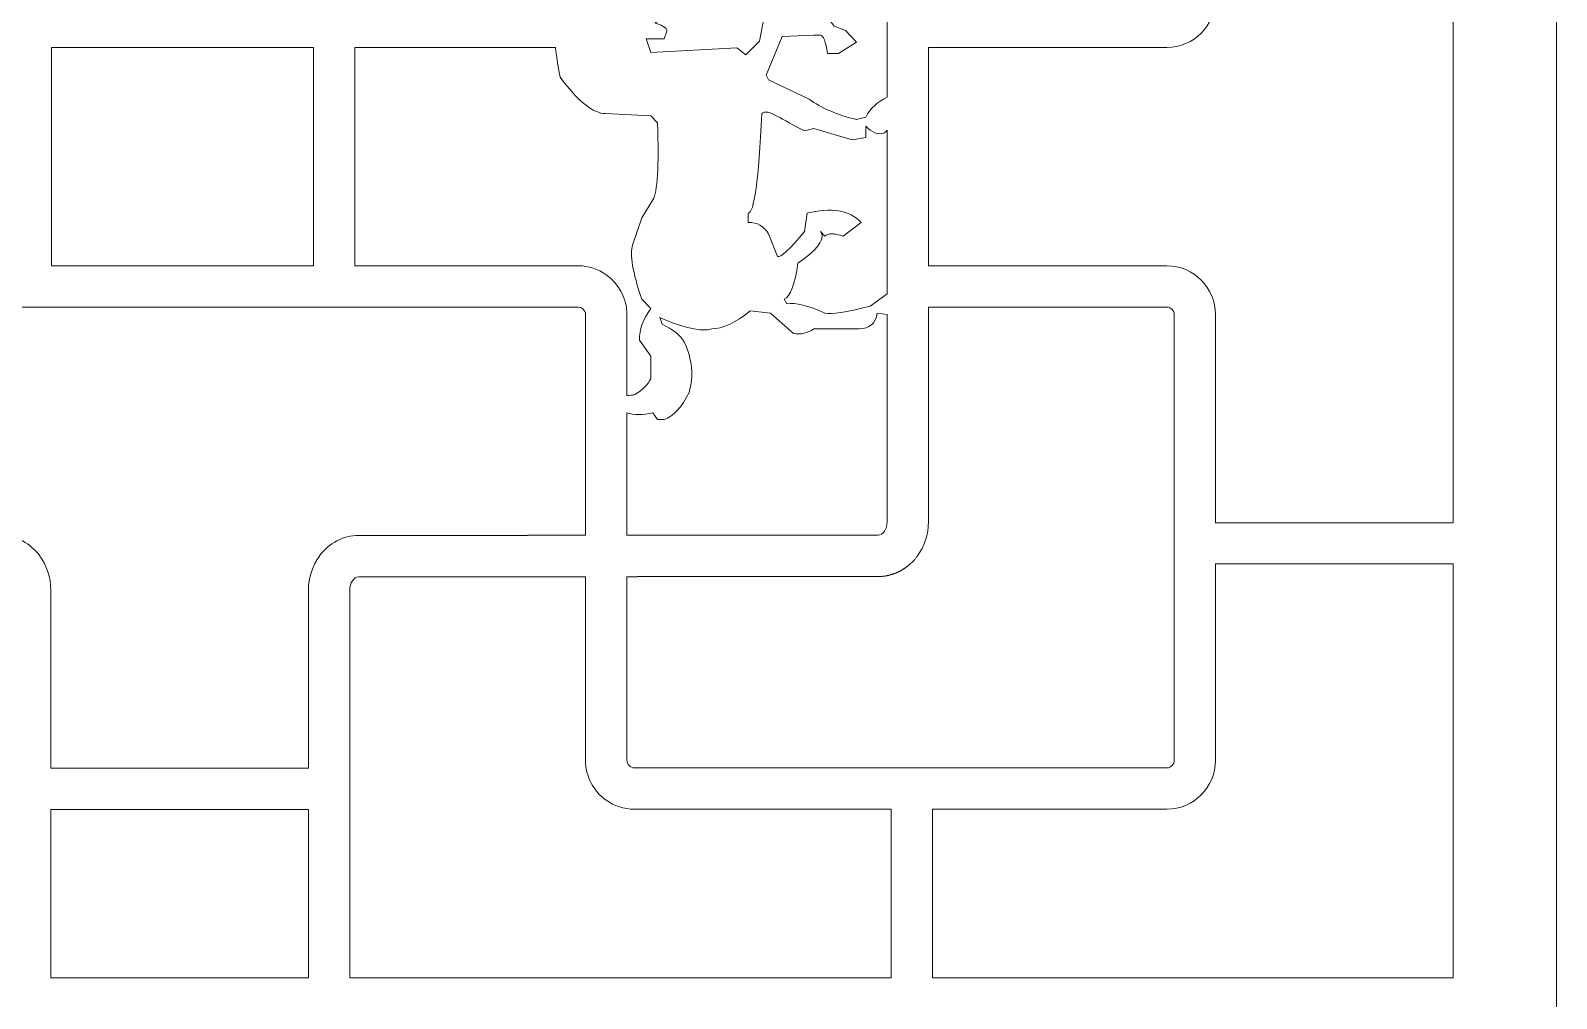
# Model space of a CAD drawing. Header units: centimetres. Extents: x -9.6 to 1.4, y -6.1 to 11.9.
# Drawn here: x -7.516 to -4.867, y -2.971 to -1.291 of the extents above; entities that cross this region are included whole.
import ezdxf

# ---------------------------------------------------------------- set-up
doc = ezdxf.new("R2010")
doc.units = ezdxf.units.CM
doc.header["$MEASUREMENT"] = 0
doc.layers.add('layer 1', color=7, linetype='Continuous')

msp = doc.modelspace()

# ---------------------------------------------------------------- linework, layer by layer
at = {"layer": 'layer 1', "color": 177, "lineweight": 9}
for points, knots in [([(-9.6444, -6.05124), (-9.6444, -6.05124), (-9.6444, 11.92325), (-9.6444, 11.92325), (-9.6444, 11.92325), (-9.6444, 11.92325), (-4.86713, 11.92325), (-4.86713, 11.92325), (-4.86713, 11.92325), (-4.86713, 11.92325), (-4.86713, -6.05124), (-4.86713, -6.05124), (-4.86713, -6.05124), (-4.86713, -6.05124), (-9.6444, -6.05124), (-9.6444, -6.05124)], [0, 0, 0, 0, 0.2, 0.2, 0.2, 0.2, 0.4, 0.4, 0.4, 0.4, 0.6, 0.6, 0.6, 0.6, 1, 1, 1, 1]), ([(-6.4812, -1.24228), (-6.4812, -1.24228), (-6.4436, -1.23912), (-6.4436, -1.23912), (-6.4436, -1.23912), (-6.4436, -1.23912), (-6.40829, -1.24708), (-6.40829, -1.24708), (-6.40829, -1.24708), (-6.40829, -1.24708), (-6.40418, -1.25491), (-6.40418, -1.25491), (-6.40418, -1.25491), (-6.40418, -1.25491), (-6.43166, -1.27866), (-6.43166, -1.27866), (-6.43166, -1.27866), (-6.41612, -1.28367), (-6.40958, -1.28881), (-6.41201, -1.29407), (-6.41201, -1.29407), (-6.41201, -1.29407), (-6.41625, -1.30614), (-6.41625, -1.30614), (-6.41625, -1.30614), (-6.41625, -1.30614), (-6.44745, -1.30614), (-6.44745, -1.30614), (-6.44745, -1.30614), (-6.44745, -1.30614), (-6.43949, -1.32951), (-6.43949, -1.32951), (-6.43949, -1.32951), (-6.43949, -1.32951), (-6.29016, -1.32155), (-6.29016, -1.32155), (-6.29016, -1.32155), (-6.29016, -1.32155), (-6.27476, -1.33362), (-6.27476, -1.33362), (-6.27476, -1.33362), (-6.27476, -1.33362), (-6.251, -1.30986), (-6.251, -1.30986), (-6.251, -1.30986), (-6.251, -1.30986), (-6.24317, -1.2707), (-6.24317, -1.2707), (-6.24317, -1.2707), (-6.24317, -1.2707), (-6.20362, -1.2707), (-6.20362, -1.2707), (-6.20362, -1.2707), (-6.20362, -1.2707), (-6.133, -1.26832), (-6.133, -1.26832), (-6.133, -1.26832), (-6.133, -1.26832), (-6.12132, -1.28412), (-6.12132, -1.28412), (-6.12132, -1.28412), (-6.12132, -1.28412), (-6.10167, -1.29169), (-6.10167, -1.29169), (-6.10167, -1.29169), (-6.10167, -1.29169), (-6.08216, -1.31159), (-6.08216, -1.31159), (-6.08216, -1.31159), (-6.08216, -1.31159), (-6.11336, -1.33124), (-6.11336, -1.33124), (-6.11336, -1.33124), (-6.11336, -1.33124), (-6.133, -1.33124), (-6.133, -1.33124), (-6.133, -1.33124), (-6.1357, -1.31018), (-6.13968, -1.29965), (-6.14495, -1.29965), (-6.14495, -1.29965), (-6.14495, -1.29965), (-6.15663, -1.29965), (-6.15663, -1.29965), (-6.15663, -1.29965), (-6.15663, -1.29965), (-6.21158, -1.30203), (-6.21158, -1.30203), (-6.21158, -1.30203), (-6.21158, -1.30203), (-6.23906, -1.36893), (-6.23906, -1.36893), (-6.23906, -1.36893), (-6.23906, -1.36893), (-6.23521, -1.37689), (-6.23521, -1.37689), (-6.23521, -1.37689), (-6.23521, -1.37689), (-6.16459, -1.41059), (-6.16459, -1.41059), (-6.16459, -1.41059), (-6.14353, -1.42613), (-6.11606, -1.43794), (-6.08216, -1.4459), (-6.08216, -1.4459), (-6.08216, -1.4459), (-6.06637, -1.44179), (-6.06637, -1.44179), (-6.06637, -1.44179), (-6.05862, -1.42667), (-6.04628, -1.4152), (-6.02913, -1.40738), (-6.02913, -1.40738), (-6.02913, -1.40738), (-6.02913, -0.91297), (-6.02913, -0.91297), (-6.02913, -0.91297), (-6.02913, -0.90015), (-6.03618, -0.88966), (-6.04479, -0.88966), (-6.04479, -0.88966), (-6.04479, -0.88966), (-6.48095, -0.88966), (-6.48095, -0.88966), (-6.48095, -0.88966), (-6.48095, -0.88966), (-6.48095, -1.05573), (-6.48095, -1.05573), (-6.48095, -1.05573), (-6.48095, -1.05573), (-6.481, -1.05573), (-6.481, -1.05573), (-6.481, -1.05573), (-6.481, -1.05573), (-6.481, -1.23565), (-6.481, -1.23565), (-6.481, -1.23565), (-6.481, -1.23663), (-6.48102, -1.23764), (-6.48106, -1.23863), (-6.48106, -1.23863), (-6.48106, -1.23863), (-6.481, -1.23889), (-6.481, -1.23889), (-6.481, -1.23889), (-6.48104, -1.24002), (-6.48111, -1.24116), (-6.4812, -1.24228)], [0, 0, 0, 0, 0.0263158, 0.0263158, 0.0263158, 0.0263158, 0.0526316, 0.0526316, 0.0526316, 0.0526316, 0.0789474, 0.0789474, 0.0789474, 0.0789474, 0.1052632, 0.1052632, 0.1052632, 0.1052632, 0.1315789, 0.1315789, 0.1315789, 0.1315789, 0.1578947, 0.1578947, 0.1578947, 0.1578947, 0.1842105, 0.1842105, 0.1842105, 0.1842105, 0.2105263, 0.2105263, 0.2105263, 0.2105263, 0.2368421, 0.2368421, 0.2368421, 0.2368421, 0.2631579, 0.2631579, 0.2631579, 0.2631579, 0.2894737, 0.2894737, 0.2894737, 0.2894737, 0.3157895, 0.3157895, 0.3157895, 0.3157895, 0.3421053, 0.3421053, 0.3421053, 0.3421053, 0.3684211, 0.3684211, 0.3684211, 0.3684211, 0.3947368, 0.3947368, 0.3947368, 0.3947368, 0.4210526, 0.4210526, 0.4210526, 0.4210526, 0.4473684, 0.4473684, 0.4473684, 0.4473684, 0.4736842, 0.4736842, 0.4736842, 0.4736842, 0.5, 0.5, 0.5, 0.5, 0.5263158, 0.5263158, 0.5263158, 0.5263158, 0.5526316, 0.5526316, 0.5526316, 0.5526316, 0.5789474, 0.5789474, 0.5789474, 0.5789474, 0.6052632, 0.6052632, 0.6052632, 0.6052632, 0.6315789, 0.6315789, 0.6315789, 0.6315789, 0.6578947, 0.6578947, 0.6578947, 0.6578947, 0.6842105, 0.6842105, 0.6842105, 0.6842105, 0.7105263, 0.7105263, 0.7105263, 0.7105263, 0.7368421, 0.7368421, 0.7368421, 0.7368421, 0.7631579, 0.7631579, 0.7631579, 0.7631579, 0.7894737, 0.7894737, 0.7894737, 0.7894737, 0.8157895, 0.8157895, 0.8157895, 0.8157895, 0.8421053, 0.8421053, 0.8421053, 0.8421053, 0.8684211, 0.8684211, 0.8684211, 0.8684211, 0.8947368, 0.8947368, 0.8947368, 0.8947368, 0.9210526, 0.9210526, 0.9210526, 0.9210526, 0.9473684, 0.9473684, 0.9473684, 0.9473684, 1, 1, 1, 1]), ([(-5.04627, -0.88772), (-5.04627, -0.88772), (-5.45904, -0.88772), (-5.45904, -0.88772), (-5.45904, -0.88772), (-5.45904, -0.88772), (-5.45904, -1.23565), (-5.45904, -1.23565), (-5.45904, -1.23565), (-5.45904, -1.28257), (-5.49708, -1.32098), (-5.54359, -1.32098), (-5.54359, -1.32098), (-5.54359, -1.32098), (-5.95747, -1.32098), (-5.95747, -1.32098), (-5.95747, -1.32098), (-5.95747, -1.32098), (-5.95747, -1.69964), (-5.95747, -1.69964), (-5.95747, -1.69964), (-5.95747, -1.69964), (-5.54359, -1.69964), (-5.54359, -1.69964), (-5.54359, -1.69964), (-5.4971, -1.69964), (-5.45904, -1.73805), (-5.45904, -1.78498), (-5.45904, -1.78498), (-5.45904, -1.78498), (-5.45904, -2.14541), (-5.45904, -2.14541), (-5.45904, -2.14541), (-5.45904, -2.14541), (-5.04627, -2.14541), (-5.04627, -2.14541), (-5.04627, -2.14541), (-5.04627, -2.14541), (-5.04627, -0.88772), (-5.04627, -0.88772)], [0, 0, 0, 0, 0.0909091, 0.0909091, 0.0909091, 0.0909091, 0.1818182, 0.1818182, 0.1818182, 0.1818182, 0.2727273, 0.2727273, 0.2727273, 0.2727273, 0.3636364, 0.3636364, 0.3636364, 0.3636364, 0.4545455, 0.4545455, 0.4545455, 0.4545455, 0.5454545, 0.5454545, 0.5454545, 0.5454545, 0.6363636, 0.6363636, 0.6363636, 0.6363636, 0.7272727, 0.7272727, 0.7272727, 0.7272727, 0.8181818, 0.8181818, 0.8181818, 0.8181818, 1, 1, 1, 1]), ([(-7.48005, -1.32098), (-7.48005, -1.32098), (-7.48005, -1.69964), (-7.48005, -1.69964), (-7.48005, -1.69964), (-7.48005, -1.69964), (-7.02508, -1.69964), (-7.02508, -1.69964), (-7.02508, -1.69964), (-7.02508, -1.69964), (-7.02508, -1.32098), (-7.02508, -1.32098), (-7.02508, -1.32098), (-7.02508, -1.32098), (-7.48005, -1.32098), (-7.48005, -1.32098)], [0, 0, 0, 0, 0.2, 0.2, 0.2, 0.2, 0.4, 0.4, 0.4, 0.4, 0.6, 0.6, 0.6, 0.6, 1, 1, 1, 1]), ([(-6.481, -1.92443), (-6.47665, -1.92474), (-6.4721, -1.9243), (-6.46735, -1.92309), (-6.46735, -1.92309), (-6.454, -1.91526), (-6.44476, -1.90615), (-6.43949, -1.89562), (-6.43949, -1.89562), (-6.43949, -1.89562), (-6.43949, -1.85646), (-6.43949, -1.85646), (-6.43949, -1.85646), (-6.43949, -1.85646), (-6.45939, -1.82859), (-6.45939, -1.82859), (-6.45939, -1.82859), (-6.45939, -1.81036), (-6.45284, -1.792), (-6.43949, -1.77364), (-6.43949, -1.77364), (-6.43949, -1.77364), (-6.45528, -1.75785), (-6.45528, -1.75785), (-6.45528, -1.75785), (-6.47108, -1.71072), (-6.47634, -1.67939), (-6.47108, -1.66386), (-6.47108, -1.66386), (-6.47108, -1.66386), (-6.45528, -1.61648), (-6.45528, -1.61648), (-6.45528, -1.61648), (-6.45528, -1.61648), (-6.43577, -1.58528), (-6.43577, -1.58528), (-6.43577, -1.58528), (-6.42794, -1.57192), (-6.42537, -1.52737), (-6.42781, -1.45136), (-6.42781, -1.45136), (-6.42781, -1.45136), (-6.43949, -1.43967), (-6.43949, -1.43967), (-6.43949, -1.43967), (-6.43949, -1.43967), (-6.5182, -1.43556), (-6.5182, -1.43556), (-6.5182, -1.43556), (-6.53926, -1.43556), (-6.56545, -1.41464), (-6.59678, -1.37265), (-6.59678, -1.37265), (-6.60021, -1.35689), (-6.60292, -1.33967), (-6.6049, -1.32098), (-6.6049, -1.32098), (-6.6049, -1.32098), (-6.95343, -1.32098), (-6.95343, -1.32098), (-6.95343, -1.32098), (-6.95343, -1.32098), (-6.95343, -1.69964), (-6.95343, -1.69964), (-6.95343, -1.69964), (-6.95343, -1.69964), (-6.56555, -1.69964), (-6.56555, -1.69964), (-6.56555, -1.69964), (-6.54754, -1.69964), (-6.53078, -1.70541), (-6.51702, -1.71522), (-6.51702, -1.71522), (-6.51702, -1.71522), (-6.51698, -1.71519), (-6.51698, -1.71519), (-6.51698, -1.71519), (-6.49604, -1.73009), (-6.48203, -1.75431), (-6.481, -1.78174), (-6.481, -1.78174), (-6.481, -1.78174), (-6.48106, -1.782), (-6.48106, -1.782), (-6.48106, -1.782), (-6.48102, -1.78299), (-6.481, -1.78399), (-6.481, -1.78498), (-6.481, -1.78498), (-6.481, -1.78498), (-6.481, -1.92443), (-6.481, -1.92443)], [0, 0, 0, 0, 0.0416667, 0.0416667, 0.0416667, 0.0416667, 0.0833333, 0.0833333, 0.0833333, 0.0833333, 0.125, 0.125, 0.125, 0.125, 0.1666667, 0.1666667, 0.1666667, 0.1666667, 0.2083333, 0.2083333, 0.2083333, 0.2083333, 0.25, 0.25, 0.25, 0.25, 0.2916667, 0.2916667, 0.2916667, 0.2916667, 0.3333333, 0.3333333, 0.3333333, 0.3333333, 0.375, 0.375, 0.375, 0.375, 0.4166667, 0.4166667, 0.4166667, 0.4166667, 0.4583333, 0.4583333, 0.4583333, 0.4583333, 0.5, 0.5, 0.5, 0.5, 0.5416667, 0.5416667, 0.5416667, 0.5416667, 0.5833333, 0.5833333, 0.5833333, 0.5833333, 0.625, 0.625, 0.625, 0.625, 0.6666667, 0.6666667, 0.6666667, 0.6666667, 0.7083333, 0.7083333, 0.7083333, 0.7083333, 0.75, 0.75, 0.75, 0.75, 0.7916667, 0.7916667, 0.7916667, 0.7916667, 0.8333333, 0.8333333, 0.8333333, 0.8333333, 0.875, 0.875, 0.875, 0.875, 0.9166667, 0.9166667, 0.9166667, 0.9166667, 1, 1, 1, 1]), ([(-6.02913, -1.46452), (-6.03066, -1.46683), (-6.03253, -1.46842), (-6.03478, -1.46927), (-6.03478, -1.46927), (-6.04494, -1.47311), (-6.05584, -1.46812), (-6.06637, -1.45759), (-6.06637, -1.45759), (-6.06637, -1.45759), (-6.06637, -1.4771), (-6.06637, -1.4771), (-6.06637, -1.4771), (-6.06637, -1.4771), (-6.08973, -1.48121), (-6.08973, -1.48121), (-6.08973, -1.48121), (-6.08973, -1.48121), (-6.15663, -1.46131), (-6.15663, -1.46131), (-6.15663, -1.46131), (-6.15663, -1.46131), (-6.17242, -1.46542), (-6.17242, -1.46542), (-6.17242, -1.46542), (-6.21184, -1.44719), (-6.23662, -1.42529), (-6.24689, -1.43556), (-6.24689, -1.43556), (-6.25216, -1.55087), (-6.26012, -1.60852), (-6.27065, -1.60852), (-6.27065, -1.60852), (-6.27065, -1.60852), (-6.27065, -1.62431), (-6.27065, -1.62431), (-6.27065, -1.62431), (-6.25485, -1.62431), (-6.24304, -1.63086), (-6.23521, -1.64396), (-6.23521, -1.64396), (-6.23521, -1.64396), (-6.21942, -1.68337), (-6.21942, -1.68337), (-6.21942, -1.68337), (-6.21415, -1.68594), (-6.19849, -1.67156), (-6.17242, -1.6401), (-6.17242, -1.6401), (-6.17242, -1.6401), (-6.16831, -1.60852), (-6.16831, -1.60852), (-6.16831, -1.60852), (-6.12646, -1.59799), (-6.09513, -1.60325), (-6.0742, -1.62431), (-6.0742, -1.62431), (-6.0742, -1.62431), (-6.10553, -1.64807), (-6.10553, -1.64807), (-6.10553, -1.64807), (-6.12132, -1.6428), (-6.13185, -1.6428), (-6.13711, -1.64807), (-6.13711, -1.64807), (-6.13711, -1.64807), (-6.14495, -1.6401), (-6.14495, -1.6401), (-6.14495, -1.6401), (-6.13699, -1.65063), (-6.1461, -1.66643), (-6.17242, -1.68723), (-6.17242, -1.68723), (-6.17242, -1.68723), (-6.18411, -1.69506), (-6.18411, -1.69506), (-6.18411, -1.69506), (-6.18937, -1.73165), (-6.19733, -1.75258), (-6.20786, -1.75785), (-6.20786, -1.75785), (-6.20786, -1.75785), (-6.20362, -1.76581), (-6.20362, -1.76581), (-6.20362, -1.76581), (-6.18809, -1.76324), (-6.16587, -1.7685), (-6.13711, -1.7816), (-6.13711, -1.7816), (-6.12658, -1.78417), (-6.10039, -1.78019), (-6.0584, -1.76992), (-6.0584, -1.76992), (-6.0584, -1.76992), (-6.02913, -1.7481), (-6.02913, -1.7481), (-6.02913, -1.7481), (-6.02913, -1.7481), (-6.02913, -1.46452), (-6.02913, -1.46452)], [0, 0, 0, 0, 0.0384615, 0.0384615, 0.0384615, 0.0384615, 0.0769231, 0.0769231, 0.0769231, 0.0769231, 0.1153846, 0.1153846, 0.1153846, 0.1153846, 0.1538462, 0.1538462, 0.1538462, 0.1538462, 0.1923077, 0.1923077, 0.1923077, 0.1923077, 0.2307692, 0.2307692, 0.2307692, 0.2307692, 0.2692308, 0.2692308, 0.2692308, 0.2692308, 0.3076923, 0.3076923, 0.3076923, 0.3076923, 0.3461538, 0.3461538, 0.3461538, 0.3461538, 0.3846154, 0.3846154, 0.3846154, 0.3846154, 0.4230769, 0.4230769, 0.4230769, 0.4230769, 0.4615385, 0.4615385, 0.4615385, 0.4615385, 0.5, 0.5, 0.5, 0.5, 0.5384615, 0.5384615, 0.5384615, 0.5384615, 0.5769231, 0.5769231, 0.5769231, 0.5769231, 0.6153846, 0.6153846, 0.6153846, 0.6153846, 0.6538462, 0.6538462, 0.6538462, 0.6538462, 0.6923077, 0.6923077, 0.6923077, 0.6923077, 0.7307692, 0.7307692, 0.7307692, 0.7307692, 0.7692308, 0.7692308, 0.7692308, 0.7692308, 0.8076923, 0.8076923, 0.8076923, 0.8076923, 0.8461538, 0.8461538, 0.8461538, 0.8461538, 0.8846154, 0.8846154, 0.8846154, 0.8846154, 0.9230769, 0.9230769, 0.9230769, 0.9230769, 1, 1, 1, 1]), ([(-7.03385, -2.57146), (-7.03385, -2.57146), (-7.03385, -2.26262), (-7.03385, -2.26262), (-7.03385, -2.26262), (-7.03385, -2.24019), (-7.02661, -2.21952), (-7.01454, -2.20323), (-7.01454, -2.20323), (-7.01454, -2.20323), (-7.01465, -2.20309), (-7.01465, -2.20309), (-7.01465, -2.20309), (-6.99861, -2.18135), (-6.97399, -2.16736), (-6.94653, -2.16736), (-6.94653, -2.16736), (-6.94653, -2.16736), (-6.6535, -2.16736), (-6.6535, -2.16736), (-6.6535, -2.16736), (-6.6535, -2.16736), (-6.6535, -2.16716), (-6.6535, -2.16716), (-6.6535, -2.16716), (-6.6535, -2.16716), (-6.55303, -2.16716), (-6.55303, -2.16716), (-6.55303, -2.16716), (-6.55303, -2.16716), (-6.55303, -1.78498), (-6.55303, -1.78498), (-6.55303, -1.78498), (-6.55303, -1.78398), (-6.55301, -1.78298), (-6.55298, -1.78199), (-6.55298, -1.78199), (-6.55427, -1.7759), (-6.55944, -1.7713), (-6.56555, -1.7713), (-6.56555, -1.7713), (-6.56555, -1.7713), (-7.97234, -1.7713), (-7.97234, -1.7713), (-7.97234, -1.7713), (-7.97837, -1.7713), (-7.98348, -1.77576), (-7.98487, -1.78173), (-7.98487, -1.78173), (-7.98487, -1.78173), (-7.98487, -1.78174), (-7.98487, -1.78174), (-7.98487, -1.78174), (-7.98487, -1.78174), (-7.98487, -1.78174), (-7.98487, -1.78174), (-7.98487, -1.78174), (-7.98487, -1.78174), (-7.98489, -1.78183), (-7.98489, -1.78183), (-7.98489, -1.78183), (-7.98489, -1.78183), (-7.9849, -1.78188), (-7.9849, -1.78188), (-7.9849, -1.78188), (-7.9849, -1.78188), (-7.9849, -1.7819), (-7.9849, -1.7819), (-7.9849, -1.7819), (-7.9849, -1.7819), (-7.98491, -1.78193), (-7.98491, -1.78193), (-7.98491, -1.78193), (-7.98491, -1.78193), (-7.98497, -1.78223), (-7.98497, -1.78223), (-7.98497, -1.78223), (-7.98497, -1.78223), (-7.98497, -1.78223), (-7.98497, -1.78223), (-7.98497, -1.78223), (-7.98497, -1.78223), (-7.98503, -1.78252), (-7.98503, -1.78252), (-7.98503, -1.78252), (-7.98503, -1.78252), (-7.98503, -1.78256), (-7.98503, -1.78256), (-7.98503, -1.78256), (-7.98503, -1.78256), (-7.98503, -1.78257), (-7.98503, -1.78257), (-7.98503, -1.78257), (-7.98503, -1.78257), (-7.98508, -1.78287), (-7.98508, -1.78287), (-7.98508, -1.78287), (-7.98508, -1.78287), (-7.98509, -1.7829), (-7.98509, -1.7829), (-7.98509, -1.7829), (-7.98509, -1.7829), (-7.98509, -1.78292), (-7.98509, -1.78292), (-7.98509, -1.78292), (-7.98509, -1.78292), (-7.9851, -1.78298), (-7.9851, -1.78298), (-7.9851, -1.78298), (-7.98517, -1.78351), (-7.98522, -1.78406), (-7.98523, -1.78461), (-7.98523, -1.78461), (-7.98523, -1.78461), (-7.98523, -1.78463), (-7.98523, -1.78463), (-7.98523, -1.78463), (-7.98523, -1.78463), (-7.98523, -1.78498), (-7.98523, -1.78498), (-7.98523, -1.78498), (-7.98523, -1.78498), (-7.98523, -1.99898), (-7.98523, -1.99898), (-7.98523, -1.99898), (-7.98523, -1.99898), (-7.9848, -1.99898), (-7.9848, -1.99898), (-7.9848, -1.99898), (-7.9848, -1.99898), (-7.9848, -2.16716), (-7.9848, -2.16716), (-7.9848, -2.16716), (-7.9848, -2.16716), (-7.86145, -2.16716), (-7.86145, -2.16716), (-7.86145, -2.16716), (-7.86145, -2.16716), (-7.86145, -2.16736), (-7.86145, -2.16736), (-7.86145, -2.16736), (-7.86145, -2.16736), (-7.56843, -2.16736), (-7.56843, -2.16736), (-7.56843, -2.16736), (-7.54097, -2.16736), (-7.51635, -2.18135), (-7.50031, -2.20309), (-7.50031, -2.20309), (-7.50031, -2.20309), (-7.50041, -2.20323), (-7.50041, -2.20323), (-7.50041, -2.20323), (-7.48835, -2.21952), (-7.48111, -2.24021), (-7.48111, -2.26262), (-7.48111, -2.26262), (-7.48111, -2.26262), (-7.48111, -2.57146), (-7.48111, -2.57146), (-7.48111, -2.57146), (-7.48111, -2.57146), (-7.03385, -2.57146), (-7.03385, -2.57146)], [0, 0, 0, 0, 0.0238095, 0.0238095, 0.0238095, 0.0238095, 0.047619, 0.047619, 0.047619, 0.047619, 0.0714286, 0.0714286, 0.0714286, 0.0714286, 0.0952381, 0.0952381, 0.0952381, 0.0952381, 0.1190476, 0.1190476, 0.1190476, 0.1190476, 0.1428571, 0.1428571, 0.1428571, 0.1428571, 0.1666667, 0.1666667, 0.1666667, 0.1666667, 0.1904762, 0.1904762, 0.1904762, 0.1904762, 0.2142857, 0.2142857, 0.2142857, 0.2142857, 0.2380952, 0.2380952, 0.2380952, 0.2380952, 0.2619048, 0.2619048, 0.2619048, 0.2619048, 0.2857143, 0.2857143, 0.2857143, 0.2857143, 0.3095238, 0.3095238, 0.3095238, 0.3095238, 0.3333333, 0.3333333, 0.3333333, 0.3333333, 0.3571429, 0.3571429, 0.3571429, 0.3571429, 0.3809524, 0.3809524, 0.3809524, 0.3809524, 0.4047619, 0.4047619, 0.4047619, 0.4047619, 0.4285714, 0.4285714, 0.4285714, 0.4285714, 0.452381, 0.452381, 0.452381, 0.452381, 0.4761905, 0.4761905, 0.4761905, 0.4761905, 0.5, 0.5, 0.5, 0.5, 0.5238095, 0.5238095, 0.5238095, 0.5238095, 0.547619, 0.547619, 0.547619, 0.547619, 0.5714286, 0.5714286, 0.5714286, 0.5714286, 0.5952381, 0.5952381, 0.5952381, 0.5952381, 0.6190476, 0.6190476, 0.6190476, 0.6190476, 0.6428571, 0.6428571, 0.6428571, 0.6428571, 0.6666667, 0.6666667, 0.6666667, 0.6666667, 0.6904762, 0.6904762, 0.6904762, 0.6904762, 0.7142857, 0.7142857, 0.7142857, 0.7142857, 0.7380952, 0.7380952, 0.7380952, 0.7380952, 0.7619048, 0.7619048, 0.7619048, 0.7619048, 0.7857143, 0.7857143, 0.7857143, 0.7857143, 0.8095238, 0.8095238, 0.8095238, 0.8095238, 0.8333333, 0.8333333, 0.8333333, 0.8333333, 0.8571429, 0.8571429, 0.8571429, 0.8571429, 0.8809524, 0.8809524, 0.8809524, 0.8809524, 0.9047619, 0.9047619, 0.9047619, 0.9047619, 0.9285714, 0.9285714, 0.9285714, 0.9285714, 0.952381, 0.952381, 0.952381, 0.952381, 1, 1, 1, 1]), ([(-6.48095, -2.2393), (-6.48095, -2.2393), (-6.48095, -2.55723), (-6.48095, -2.55723), (-6.48095, -2.55723), (-6.48095, -2.56474), (-6.47513, -2.57091), (-6.46805, -2.57091), (-6.46805, -2.57091), (-6.46805, -2.57091), (-5.54359, -2.57091), (-5.54359, -2.57091), (-5.54359, -2.57091), (-5.53651, -2.57091), (-5.5307, -2.56476), (-5.5307, -2.55723), (-5.5307, -2.55723), (-5.5307, -2.55723), (-5.5307, -1.78498), (-5.5307, -1.78498), (-5.5307, -1.78498), (-5.5307, -1.77745), (-5.5365, -1.7713), (-5.54359, -1.7713), (-5.54359, -1.7713), (-5.54359, -1.7713), (-5.95747, -1.7713), (-5.95747, -1.7713), (-5.95747, -1.7713), (-5.95747, -1.7713), (-5.95747, -2.14384), (-5.95747, -2.14384), (-5.95747, -2.14384), (-5.95747, -2.16619), (-5.96468, -2.18682), (-5.97668, -2.20309), (-5.97668, -2.20309), (-5.97668, -2.20309), (-5.97668, -2.20309), (-5.97668, -2.20309), (-5.97668, -2.20309), (-5.97668, -2.20309), (-5.97687, -2.20335), (-5.97687, -2.20335), (-5.97687, -2.20335), (-5.97728, -2.2039), (-5.9777, -2.20445), (-5.97812, -2.20499), (-5.97812, -2.20499), (-5.97812, -2.20499), (-5.97828, -2.2052), (-5.97828, -2.2052), (-5.97828, -2.2052), (-5.97877, -2.20583), (-5.97927, -2.20645), (-5.97978, -2.20707), (-5.97978, -2.20707), (-5.97978, -2.20707), (-5.97978, -2.20708), (-5.97978, -2.20708), (-5.97978, -2.20708), (-5.98192, -2.20967), (-5.98418, -2.21213), (-5.98656, -2.21446), (-5.98656, -2.21446), (-5.98656, -2.21446), (-5.98658, -2.21448), (-5.98658, -2.21448), (-5.98658, -2.21448), (-5.98712, -2.215), (-5.98766, -2.21552), (-5.98821, -2.21603), (-5.98821, -2.21603), (-5.98821, -2.21603), (-5.98869, -2.21647), (-5.98869, -2.21647), (-5.98869, -2.21647), (-5.98908, -2.21683), (-5.98947, -2.21718), (-5.98987, -2.21753), (-5.98987, -2.21753), (-5.98987, -2.21753), (-5.99051, -2.2181), (-5.99051, -2.2181), (-5.99051, -2.2181), (-5.99083, -2.21837), (-5.99115, -2.21865), (-5.99147, -2.21892), (-5.99147, -2.21892), (-5.99174, -2.21914), (-5.992, -2.21936), (-5.99227, -2.21958), (-5.99227, -2.21958), (-5.9925, -2.21977), (-5.99274, -2.21996), (-5.99297, -2.22015), (-5.99297, -2.22015), (-5.99334, -2.22045), (-5.99372, -2.22075), (-5.99409, -2.22105), (-5.99409, -2.22105), (-5.99432, -2.22122), (-5.99455, -2.2214), (-5.99478, -2.22157), (-5.99478, -2.22157), (-5.99478, -2.22157), (-5.99545, -2.22209), (-5.99545, -2.22209), (-5.99545, -2.22209), (-5.99586, -2.22239), (-5.99626, -2.22268), (-5.99667, -2.22298), (-5.99667, -2.22298), (-5.99667, -2.22298), (-5.99734, -2.22346), (-5.99734, -2.22346), (-5.99734, -2.22346), (-5.99734, -2.22346), (-5.99801, -2.22393), (-5.99801, -2.22393), (-5.99801, -2.22393), (-5.9984, -2.22421), (-5.9988, -2.22448), (-5.9992, -2.22475), (-5.9992, -2.22475), (-5.99945, -2.22491), (-5.9997, -2.22508), (-5.99995, -2.22524), (-5.99995, -2.22524), (-6.00035, -2.22551), (-6.00076, -2.22577), (-6.00116, -2.22602), (-6.00116, -2.22602), (-6.00116, -2.22602), (-6.0018, -2.22642), (-6.0018, -2.22642), (-6.0018, -2.22642), (-6.00213, -2.22662), (-6.00246, -2.22682), (-6.00279, -2.22702), (-6.00279, -2.22702), (-6.00309, -2.22721), (-6.0034, -2.22739), (-6.00371, -2.22757), (-6.00371, -2.22757), (-6.00407, -2.22778), (-6.00444, -2.22799), (-6.0048, -2.2282), (-6.0048, -2.2282), (-6.0048, -2.2282), (-6.0053, -2.22848), (-6.0053, -2.22848), (-6.0053, -2.22848), (-6.00578, -2.22875), (-6.00628, -2.22902), (-6.00677, -2.22928), (-6.00677, -2.22928), (-6.00677, -2.22928), (-6.0073, -2.22955), (-6.0073, -2.22955), (-6.0073, -2.22955), (-6.00777, -2.2298), (-6.00825, -2.23005), (-6.00872, -2.23028), (-6.00872, -2.23028), (-6.00894, -2.23039), (-6.00916, -2.2305), (-6.00937, -2.2306), (-6.00937, -2.2306), (-6.00973, -2.23077), (-6.01008, -2.23094), (-6.01044, -2.23111), (-6.01044, -2.23111), (-6.01073, -2.23125), (-6.01102, -2.23138), (-6.01131, -2.23152), (-6.01131, -2.23152), (-6.01171, -2.23169), (-6.0121, -2.23187), (-6.0125, -2.23204), (-6.0125, -2.23204), (-6.0125, -2.23204), (-6.01302, -2.23227), (-6.01302, -2.23227), (-6.01302, -2.23227), (-6.01353, -2.23249), (-6.01405, -2.2327), (-6.01456, -2.23291), (-6.01456, -2.23291), (-6.01456, -2.23291), (-6.01509, -2.23312), (-6.01509, -2.23312), (-6.01509, -2.23312), (-6.01562, -2.23334), (-6.01617, -2.23354), (-6.01671, -2.23375), (-6.01671, -2.23375), (-6.01671, -2.23375), (-6.01714, -2.23391), (-6.01714, -2.23391), (-6.01714, -2.23391), (-6.01762, -2.23408), (-6.01809, -2.23425), (-6.01857, -2.23441), (-6.01857, -2.23441), (-6.01857, -2.23441), (-6.01923, -2.23464), (-6.01923, -2.23464), (-6.01923, -2.23464), (-6.01972, -2.2348), (-6.02021, -2.23496), (-6.02071, -2.23512), (-6.02071, -2.23512), (-6.02071, -2.23512), (-6.02109, -2.23524), (-6.02109, -2.23524), (-6.02109, -2.23524), (-6.02166, -2.23542), (-6.02223, -2.23558), (-6.02281, -2.23575), (-6.02281, -2.23575), (-6.02281, -2.23575), (-6.02325, -2.23587), (-6.02325, -2.23587), (-6.02325, -2.23587), (-6.02384, -2.23604), (-6.02443, -2.2362), (-6.02503, -2.23635), (-6.02503, -2.23635), (-6.02503, -2.23635), (-6.02536, -2.23643), (-6.02536, -2.23643), (-6.02536, -2.23643), (-6.02592, -2.23657), (-6.02648, -2.2367), (-6.02705, -2.23683), (-6.02705, -2.23683), (-6.02705, -2.23683), (-6.02748, -2.23693), (-6.02748, -2.23693), (-6.02748, -2.23693), (-6.02802, -2.23705), (-6.02857, -2.23716), (-6.02912, -2.23727), (-6.02912, -2.23727), (-6.02912, -2.23727), (-6.02952, -2.23735), (-6.02952, -2.23735), (-6.02952, -2.23735), (-6.03012, -2.23747), (-6.03072, -2.23758), (-6.03132, -2.23768), (-6.03132, -2.23768), (-6.03132, -2.23768), (-6.03173, -2.23775), (-6.03173, -2.23775), (-6.03173, -2.23775), (-6.03236, -2.23785), (-6.03298, -2.23795), (-6.03361, -2.23804), (-6.03361, -2.23804), (-6.03361, -2.23804), (-6.03387, -2.23807), (-6.03387, -2.23807), (-6.03387, -2.23807), (-6.03453, -2.23816), (-6.03519, -2.23825), (-6.03585, -2.23832), (-6.03585, -2.23832), (-6.03585, -2.23832), (-6.03589, -2.23833), (-6.03589, -2.23833), (-6.03589, -2.23833), (-6.03589, -2.23833), (-6.0359, -2.23833), (-6.0359, -2.23833), (-6.0359, -2.23833), (-6.0359, -2.23833), (-6.03596, -2.23833), (-6.03596, -2.23833), (-6.03596, -2.23833), (-6.03659, -2.2384), (-6.03723, -2.23846), (-6.03786, -2.23852), (-6.03786, -2.23852), (-6.03786, -2.23852), (-6.03824, -2.23855), (-6.03824, -2.23855), (-6.03824, -2.23855), (-6.03886, -2.2386), (-6.03949, -2.23864), (-6.04012, -2.23868), (-6.04012, -2.23868), (-6.04012, -2.23868), (-6.04052, -2.2387), (-6.04052, -2.2387), (-6.04052, -2.2387), (-6.04116, -2.23874), (-6.0418, -2.23876), (-6.04244, -2.23878), (-6.04244, -2.23878), (-6.04244, -2.23878), (-6.04274, -2.23879), (-6.04274, -2.23879), (-6.04274, -2.23879), (-6.04342, -2.23881), (-6.04411, -2.23882), (-6.04479, -2.23882), (-6.04479, -2.23882), (-6.04479, -2.23882), (-6.46262, -2.23882), (-6.46262, -2.23882), (-6.46262, -2.23882), (-6.46262, -2.23882), (-6.46262, -2.2393), (-6.46262, -2.2393), (-6.46262, -2.2393), (-6.46262, -2.2393), (-6.48095, -2.2393), (-6.48095, -2.2393)], [0, 0, 0, 0, 0.0123457, 0.0123457, 0.0123457, 0.0123457, 0.0246914, 0.0246914, 0.0246914, 0.0246914, 0.037037, 0.037037, 0.037037, 0.037037, 0.0493827, 0.0493827, 0.0493827, 0.0493827, 0.0617284, 0.0617284, 0.0617284, 0.0617284, 0.0740741, 0.0740741, 0.0740741, 0.0740741, 0.0864198, 0.0864198, 0.0864198, 0.0864198, 0.0987654, 0.0987654, 0.0987654, 0.0987654, 0.1111111, 0.1111111, 0.1111111, 0.1111111, 0.1234568, 0.1234568, 0.1234568, 0.1234568, 0.1358025, 0.1358025, 0.1358025, 0.1358025, 0.1481481, 0.1481481, 0.1481481, 0.1481481, 0.1604938, 0.1604938, 0.1604938, 0.1604938, 0.1728395, 0.1728395, 0.1728395, 0.1728395, 0.1851852, 0.1851852, 0.1851852, 0.1851852, 0.1975309, 0.1975309, 0.1975309, 0.1975309, 0.2098765, 0.2098765, 0.2098765, 0.2098765, 0.2222222, 0.2222222, 0.2222222, 0.2222222, 0.2345679, 0.2345679, 0.2345679, 0.2345679, 0.2469136, 0.2469136, 0.2469136, 0.2469136, 0.2592593, 0.2592593, 0.2592593, 0.2592593, 0.2716049, 0.2716049, 0.2716049, 0.2716049, 0.2839506, 0.2839506, 0.2839506, 0.2839506, 0.2962963, 0.2962963, 0.2962963, 0.2962963, 0.308642, 0.308642, 0.308642, 0.308642, 0.3209877, 0.3209877, 0.3209877, 0.3209877, 0.3333333, 0.3333333, 0.3333333, 0.3333333, 0.345679, 0.345679, 0.345679, 0.345679, 0.3580247, 0.3580247, 0.3580247, 0.3580247, 0.3703704, 0.3703704, 0.3703704, 0.3703704, 0.382716, 0.382716, 0.382716, 0.382716, 0.3950617, 0.3950617, 0.3950617, 0.3950617, 0.4074074, 0.4074074, 0.4074074, 0.4074074, 0.4197531, 0.4197531, 0.4197531, 0.4197531, 0.4320988, 0.4320988, 0.4320988, 0.4320988, 0.4444444, 0.4444444, 0.4444444, 0.4444444, 0.4567901, 0.4567901, 0.4567901, 0.4567901, 0.4691358, 0.4691358, 0.4691358, 0.4691358, 0.4814815, 0.4814815, 0.4814815, 0.4814815, 0.4938272, 0.4938272, 0.4938272, 0.4938272, 0.5061728, 0.5061728, 0.5061728, 0.5061728, 0.5185185, 0.5185185, 0.5185185, 0.5185185, 0.5308642, 0.5308642, 0.5308642, 0.5308642, 0.5432099, 0.5432099, 0.5432099, 0.5432099, 0.5555556, 0.5555556, 0.5555556, 0.5555556, 0.5679012, 0.5679012, 0.5679012, 0.5679012, 0.5802469, 0.5802469, 0.5802469, 0.5802469, 0.5925926, 0.5925926, 0.5925926, 0.5925926, 0.6049383, 0.6049383, 0.6049383, 0.6049383, 0.617284, 0.617284, 0.617284, 0.617284, 0.6296296, 0.6296296, 0.6296296, 0.6296296, 0.6419753, 0.6419753, 0.6419753, 0.6419753, 0.654321, 0.654321, 0.654321, 0.654321, 0.6666667, 0.6666667, 0.6666667, 0.6666667, 0.6790123, 0.6790123, 0.6790123, 0.6790123, 0.691358, 0.691358, 0.691358, 0.691358, 0.7037037, 0.7037037, 0.7037037, 0.7037037, 0.7160494, 0.7160494, 0.7160494, 0.7160494, 0.7283951, 0.7283951, 0.7283951, 0.7283951, 0.7407407, 0.7407407, 0.7407407, 0.7407407, 0.7530864, 0.7530864, 0.7530864, 0.7530864, 0.7654321, 0.7654321, 0.7654321, 0.7654321, 0.7777778, 0.7777778, 0.7777778, 0.7777778, 0.7901235, 0.7901235, 0.7901235, 0.7901235, 0.8024691, 0.8024691, 0.8024691, 0.8024691, 0.8148148, 0.8148148, 0.8148148, 0.8148148, 0.8271605, 0.8271605, 0.8271605, 0.8271605, 0.8395062, 0.8395062, 0.8395062, 0.8395062, 0.8518519, 0.8518519, 0.8518519, 0.8518519, 0.8641975, 0.8641975, 0.8641975, 0.8641975, 0.8765432, 0.8765432, 0.8765432, 0.8765432, 0.8888889, 0.8888889, 0.8888889, 0.8888889, 0.9012346, 0.9012346, 0.9012346, 0.9012346, 0.9135802, 0.9135802, 0.9135802, 0.9135802, 0.9259259, 0.9259259, 0.9259259, 0.9259259, 0.9382716, 0.9382716, 0.9382716, 0.9382716, 0.9506173, 0.9506173, 0.9506173, 0.9506173, 0.962963, 0.962963, 0.962963, 0.962963, 0.9753086, 0.9753086, 0.9753086, 0.9753086, 1, 1, 1, 1]), ([(-6.02913, -1.78395), (-6.02913, -1.78395), (-6.04646, -1.7816), (-6.04646, -1.7816), (-6.04646, -1.7816), (-6.04916, -1.79996), (-6.05969, -1.80908), (-6.07805, -1.80908), (-6.07805, -1.80908), (-6.07805, -1.80908), (-6.15663, -1.80908), (-6.15663, -1.80908), (-6.15663, -1.80908), (-6.16716, -1.81678), (-6.17897, -1.81948), (-6.19194, -1.81691), (-6.19194, -1.81691), (-6.19194, -1.81691), (-6.23149, -1.7816), (-6.23149, -1.7816), (-6.23149, -1.7816), (-6.23149, -1.7816), (-6.26679, -1.77788), (-6.26679, -1.77788), (-6.26679, -1.77788), (-6.29299, -1.79868), (-6.31507, -1.80908), (-6.33343, -1.80908), (-6.33343, -1.80908), (-6.3518, -1.81434), (-6.38197, -1.80779), (-6.42408, -1.78956), (-6.42408, -1.78956), (-6.42408, -1.78956), (-6.41997, -1.80112), (-6.41997, -1.80112), (-6.41997, -1.80112), (-6.40161, -1.8092), (-6.38865, -1.81973), (-6.38081, -1.8327), (-6.38081, -1.8327), (-6.36759, -1.86159), (-6.36489, -1.89048), (-6.37298, -1.91924), (-6.37298, -1.91924), (-6.38595, -1.94531), (-6.40046, -1.96097), (-6.41625, -1.96624), (-6.41625, -1.96624), (-6.41625, -1.96624), (-6.42781, -1.96624), (-6.42781, -1.96624), (-6.42781, -1.96624), (-6.42781, -1.96624), (-6.43577, -1.95468), (-6.43577, -1.95468), (-6.43577, -1.95468), (-6.45369, -1.95868), (-6.46876, -1.95869), (-6.481, -1.95471), (-6.481, -1.95471), (-6.481, -1.95471), (-6.481, -1.96489), (-6.481, -1.96489), (-6.481, -1.96489), (-6.481, -1.96489), (-6.48095, -1.96489), (-6.48095, -1.96489), (-6.48095, -1.96489), (-6.48095, -1.96489), (-6.48095, -2.16716), (-6.48095, -2.16716), (-6.48095, -2.16716), (-6.48095, -2.16716), (-6.04479, -2.16716), (-6.04479, -2.16716), (-6.04479, -2.16716), (-6.03619, -2.16716), (-6.02913, -2.15667), (-6.02913, -2.14385), (-6.02913, -2.14385), (-6.02913, -2.14385), (-6.02913, -1.78395), (-6.02913, -1.78395)], [0, 0, 0, 0, 0.0454545, 0.0454545, 0.0454545, 0.0454545, 0.0909091, 0.0909091, 0.0909091, 0.0909091, 0.1363636, 0.1363636, 0.1363636, 0.1363636, 0.1818182, 0.1818182, 0.1818182, 0.1818182, 0.2272727, 0.2272727, 0.2272727, 0.2272727, 0.2727273, 0.2727273, 0.2727273, 0.2727273, 0.3181818, 0.3181818, 0.3181818, 0.3181818, 0.3636364, 0.3636364, 0.3636364, 0.3636364, 0.4090909, 0.4090909, 0.4090909, 0.4090909, 0.4545455, 0.4545455, 0.4545455, 0.4545455, 0.5, 0.5, 0.5, 0.5, 0.5454545, 0.5454545, 0.5454545, 0.5454545, 0.5909091, 0.5909091, 0.5909091, 0.5909091, 0.6363636, 0.6363636, 0.6363636, 0.6363636, 0.6818182, 0.6818182, 0.6818182, 0.6818182, 0.7272727, 0.7272727, 0.7272727, 0.7272727, 0.7727273, 0.7727273, 0.7727273, 0.7727273, 0.8181818, 0.8181818, 0.8181818, 0.8181818, 0.8636364, 0.8636364, 0.8636364, 0.8636364, 0.9090909, 0.9090909, 0.9090909, 0.9090909, 1, 1, 1, 1]), ([(-5.04627, -2.21707), (-5.04627, -2.21707), (-5.45904, -2.21707), (-5.45904, -2.21707), (-5.45904, -2.21707), (-5.45904, -2.21707), (-5.45904, -2.55723), (-5.45904, -2.55723), (-5.45904, -2.55723), (-5.45904, -2.60415), (-5.49708, -2.64257), (-5.54359, -2.64257), (-5.54359, -2.64257), (-5.54359, -2.64257), (-5.95048, -2.64257), (-5.95048, -2.64257), (-5.95048, -2.64257), (-5.95048, -2.64257), (-5.95048, -2.93506), (-5.95048, -2.93506), (-5.95048, -2.93506), (-5.95048, -2.93506), (-5.04627, -2.93506), (-5.04627, -2.93506), (-5.04627, -2.93506), (-5.04627, -2.93506), (-5.04627, -2.21707), (-5.04627, -2.21707)], [0, 0, 0, 0, 0.125, 0.125, 0.125, 0.125, 0.25, 0.25, 0.25, 0.25, 0.375, 0.375, 0.375, 0.375, 0.5, 0.5, 0.5, 0.5, 0.625, 0.625, 0.625, 0.625, 0.75, 0.75, 0.75, 0.75, 1, 1, 1, 1]), ([(-6.96219, -2.93506), (-6.96219, -2.93506), (-6.02214, -2.93506), (-6.02214, -2.93506), (-6.02214, -2.93506), (-6.02214, -2.93506), (-6.02214, -2.64257), (-6.02214, -2.64257), (-6.02214, -2.64257), (-6.02214, -2.64257), (-6.46805, -2.64257), (-6.46805, -2.64257), (-6.46805, -2.64257), (-6.48616, -2.64257), (-6.50298, -2.63675), (-6.51677, -2.62687), (-6.51677, -2.62687), (-6.51677, -2.62687), (-6.51698, -2.62702), (-6.51698, -2.62702), (-6.51698, -2.62702), (-6.53874, -2.61154), (-6.55303, -2.58599), (-6.55303, -2.55723), (-6.55303, -2.55723), (-6.55303, -2.55723), (-6.55303, -2.2393), (-6.55303, -2.2393), (-6.55303, -2.2393), (-6.55303, -2.2393), (-6.94653, -2.2393), (-6.94653, -2.2393), (-6.94653, -2.2393), (-6.95514, -2.2393), (-6.96219, -2.24981), (-6.96219, -2.26262), (-6.96219, -2.26262), (-6.96219, -2.26262), (-6.96219, -2.93506), (-6.96219, -2.93506)], [0, 0, 0, 0, 0.0909091, 0.0909091, 0.0909091, 0.0909091, 0.1818182, 0.1818182, 0.1818182, 0.1818182, 0.2727273, 0.2727273, 0.2727273, 0.2727273, 0.3636364, 0.3636364, 0.3636364, 0.3636364, 0.4545455, 0.4545455, 0.4545455, 0.4545455, 0.5454545, 0.5454545, 0.5454545, 0.5454545, 0.6363636, 0.6363636, 0.6363636, 0.6363636, 0.7272727, 0.7272727, 0.7272727, 0.7272727, 0.8181818, 0.8181818, 0.8181818, 0.8181818, 1, 1, 1, 1]), ([(-7.48111, -2.93506), (-7.48111, -2.93506), (-7.03385, -2.93506), (-7.03385, -2.93506), (-7.03385, -2.93506), (-7.03385, -2.93506), (-7.03385, -2.64312), (-7.03385, -2.64312), (-7.03385, -2.64312), (-7.03385, -2.64312), (-7.48111, -2.64312), (-7.48111, -2.64312), (-7.48111, -2.64312), (-7.48111, -2.64312), (-7.48111, -2.93506), (-7.48111, -2.93506)], [0, 0, 0, 0, 0.2, 0.2, 0.2, 0.2, 0.4, 0.4, 0.4, 0.4, 0.6, 0.6, 0.6, 0.6, 1, 1, 1, 1])]:
    msp.add_open_spline(points, degree=3, knots=knots, dxfattribs=at)

doc.saveas('drawing.dxf')
